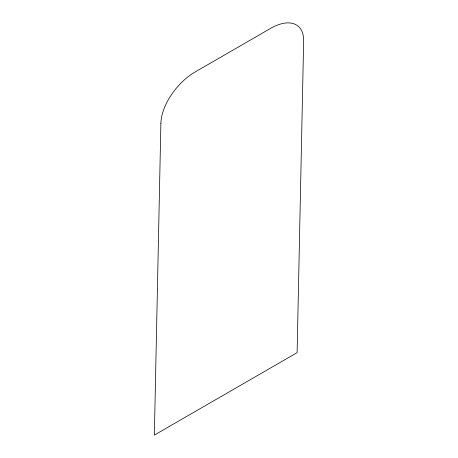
<?xml version="1.0" encoding="UTF-8"?>
<svg xmlns="http://www.w3.org/2000/svg" width="458" height="458" viewBox="0 0 458 458"><rect width="100%" height="100%" fill="white"/><g stroke="black" fill="none" stroke-linecap="round" stroke-linejoin="round"><path stroke-width="0.69" d="M160.884 123.345L154.352 435.1L297.116 352.643L303.648 40.888A44.163 24.028 -50.7 0 0 270.724 28.316L195.142 71.969A44.163 24.028 -50.7 0 0 160.884 123.345"/></g></svg>
